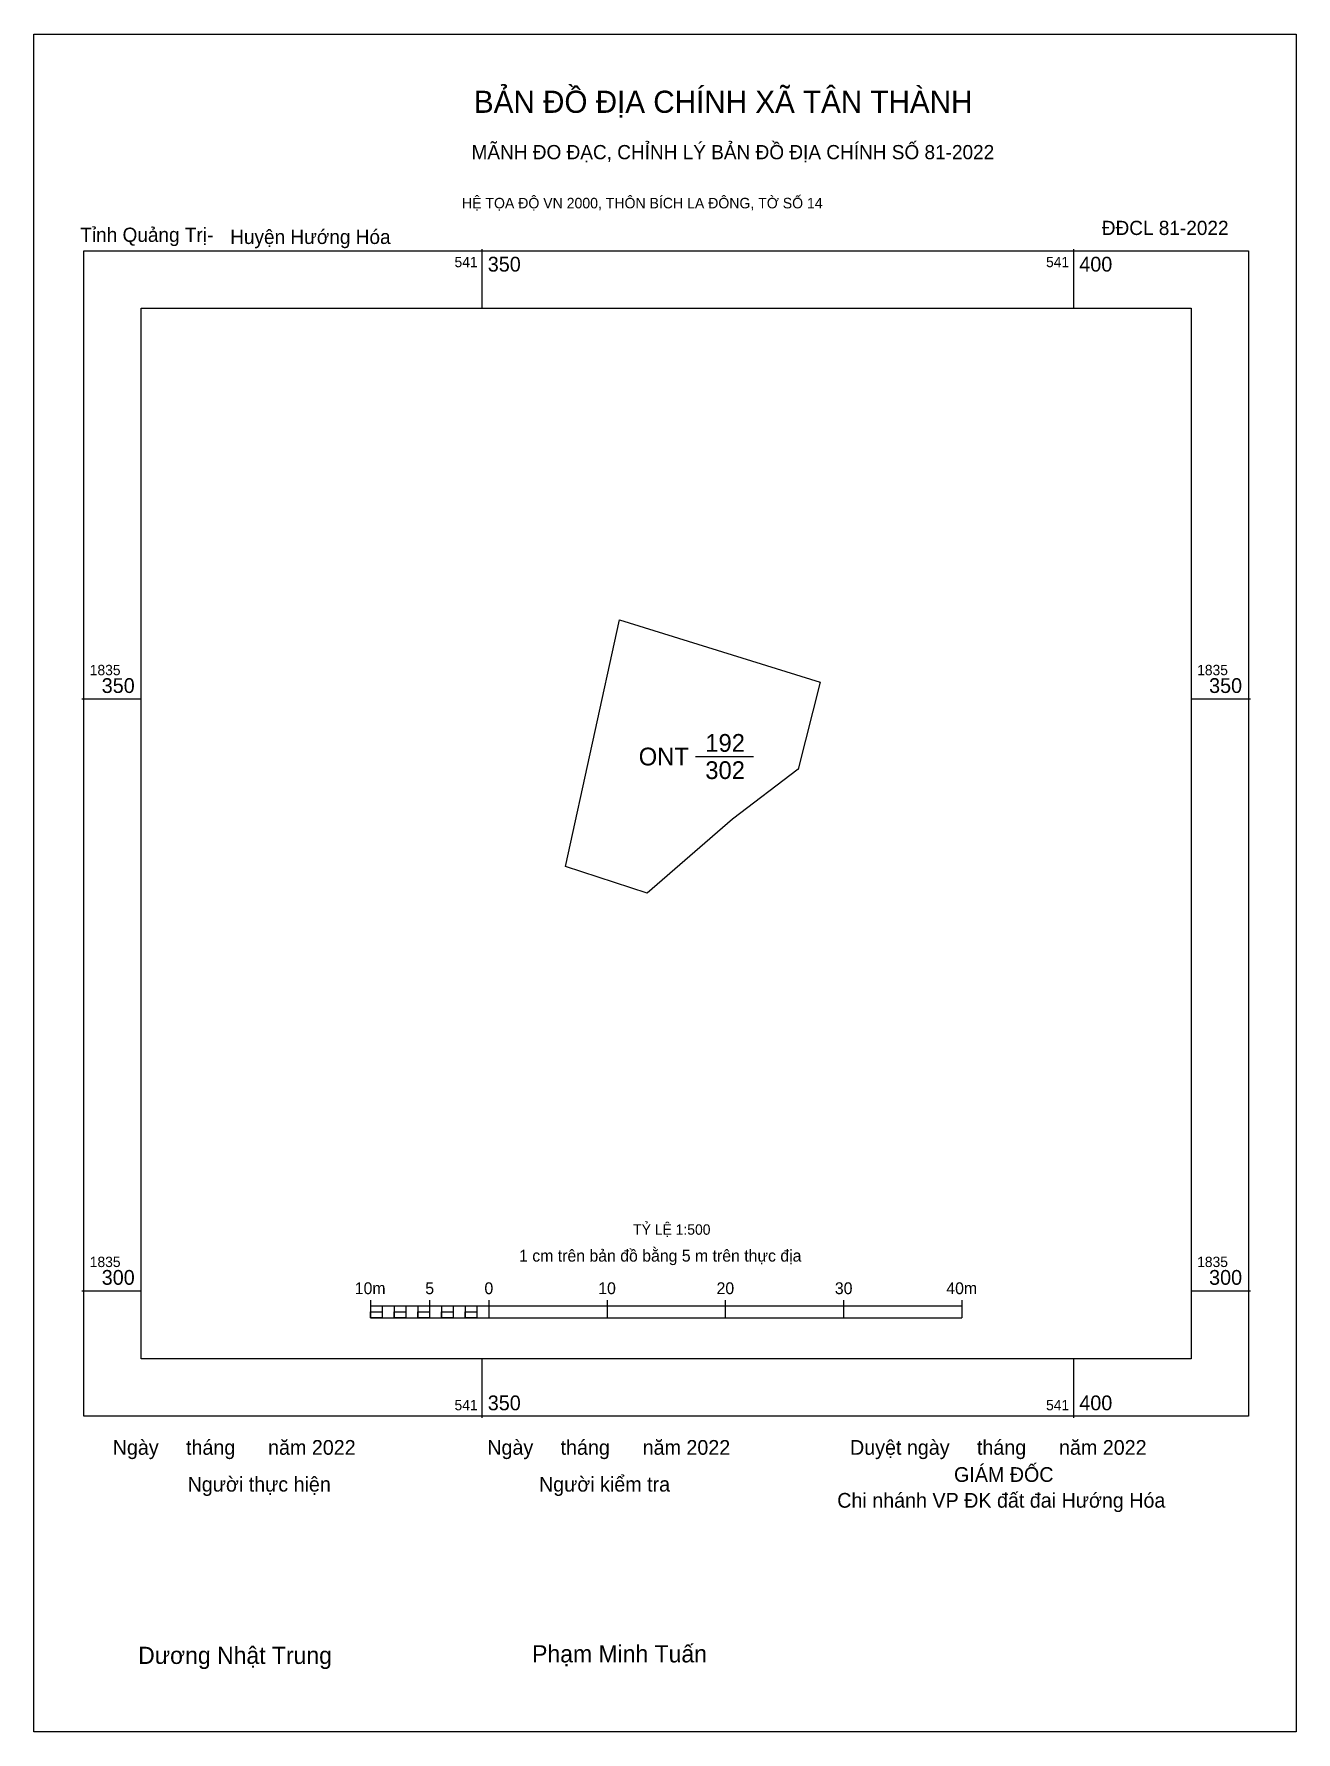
# Model space of a CAD drawing. Extents: x 541312 to 541419, y 1835263 to 1835406.
import ezdxf

# ---------------------------------------------------------------- set-up
doc = ezdxf.new("R2010")
doc.units = 0
for name, color, linetype in [('Level 10', 7, 'Continuous'), ('Level 13', 7, 'Continuous'), ('Level 15', 7, 'Continuous'), ('Level 27', 7, 'Continuous'), ('Level 6', 7, 'Continuous'), ('Level 62', 7, 'Continuous'), ('Level 63', 7, 'Continuous'), ('Level 9', 7, 'Continuous')]:
    doc.layers.add(name, color=color, linetype=linetype)

msp = doc.modelspace()

# ---------------------------------------------------------------- linework, layer by layer
at = {"layer": 'Level 10'}
msp.add_line((541368.06, 1835345.13), (541372.96, 1835345.13), dxfattribs=at)
msp.add_lwpolyline([(541378.59, 1835351.42), (541376.75, 1835344.05), (541371.19, 1835339.83), (541363.98, 1835333.59), (541357.07, 1835335.84), (541361.63, 1835356.67)], close=True, dxfattribs=at)
at = {"layer": 'Level 15'}
msp.add_lwpolyline([(541312.14, 1835406.17), (541418.82, 1835406.17), (541418.82, 1835262.72), (541312.14, 1835262.72)], close=True, dxfattribs=at)
at = {"layer": 'Level 27'}
for p, q in [((541361.63, 1835356.67), (541361.63, 1835356.67)), ((541378.59, 1835351.42), (541378.59, 1835351.43)), ((541376.75, 1835344.05), (541376.76, 1835344.05)), ((541363.98, 1835333.59), (541363.97, 1835333.59))]:
    msp.add_line(p, q, dxfattribs=at)
at = {"layer": 'Level 62'}
msp.add_lwpolyline([(541321.2, 1835383), (541409.96, 1835383), (541409.96, 1835294.25), (541321.2, 1835294.25)], close=True, dxfattribs=at)
at = {"layer": 'Level 63'}
for p, q in [((541350, 1835388), (541350, 1835383)), ((541400, 1835388), (541400, 1835383)), ((541316.2, 1835350), (541321.2, 1835350)), ((541409.96, 1835350), (541414.96, 1835350)), ((541316.2, 1835300), (541321.2, 1835300)), ((541340.58, 1835299.21), (541340.58, 1835297.71)), ((541345.58, 1835299.21), (541345.58, 1835297.71)), ((541350.58, 1835299.21), (541350.58, 1835297.71)), ((541360.58, 1835299.21), (541360.58, 1835297.71)), ((541370.58, 1835299.21), (541370.58, 1835297.71)), ((541380.58, 1835299.21), (541380.58, 1835297.71)), ((541390.58, 1835299.21), (541390.58, 1835297.71)), ((541409.96, 1835300), (541414.96, 1835300)), ((541340.58, 1835298.71), (541390.58, 1835298.71)), ((541340.58, 1835297.71), (541390.58, 1835297.71)), ((541341.58, 1835298.71), (541341.58, 1835297.71)), ((541342.58, 1835298.71), (541342.58, 1835297.71)), ((541343.58, 1835298.71), (541343.58, 1835297.71)), ((541344.58, 1835298.71), (541344.58, 1835297.71)), ((541345.58, 1835298.71), (541345.58, 1835297.71)), ((541346.58, 1835298.71), (541346.58, 1835297.71)), ((541347.58, 1835298.71), (541347.58, 1835297.71)), ((541348.58, 1835298.71), (541348.58, 1835297.71)), ((541349.58, 1835298.71), (541349.58, 1835297.71)), ((541350.58, 1835298.71), (541350.58, 1835297.71)), ((541350, 1835294.25), (541350, 1835289.25)), ((541400, 1835294.25), (541400, 1835289.25))]:
    msp.add_line(p, q, dxfattribs=at)
for points in [[(541316.36, 1835387.85), (541414.8, 1835387.85), (541414.8, 1835289.4), (541316.36, 1835289.4)], [(541340.58, 1835298.21), (541341.58, 1835298.21), (541341.58, 1835297.71), (541340.58, 1835297.71)], [(541340.58, 1835298.21), (541341.58, 1835298.21), (541341.58, 1835297.71), (541340.58, 1835297.71)], [(541342.58, 1835298.21), (541343.58, 1835298.21), (541343.58, 1835297.71), (541342.58, 1835297.71)], [(541344.58, 1835298.21), (541345.58, 1835298.21), (541345.58, 1835297.71), (541344.58, 1835297.71)], [(541346.58, 1835298.21), (541347.58, 1835298.21), (541347.58, 1835297.71), (541346.58, 1835297.71)], [(541348.58, 1835298.21), (541349.58, 1835298.21), (541349.58, 1835297.71), (541348.58, 1835297.71)]]:
    msp.add_lwpolyline(points, close=True, dxfattribs=at)

# ---------------------------------------------------------------- texts
at = {"layer": 'Level 13'}
for s, p in [('192', (541368.89, 1835345.53)), ('ONT', (541363.26, 1835344.38)), ('302', (541368.89, 1835343.23))]:
    msp.add_text(s, height=1.5, dxfattribs=at).set_placement(p)
at = {"layer": 'Level 6'}
msp.add_text('TỶ LỆ 1:500', height=0.879, dxfattribs=at).set_placement((541362.79, 1835304.73))
at = {"layer": 'Level 63'}
for s, height, p in [('BẢN ĐỒ ĐỊA CHÍNH XÃ TÂN THÀNH', 1.8718, (541349.33, 1835399.51)), ('MÃNH ĐO ĐẠC, CHỈNH LÝ BẢN ĐỒ ĐỊA CHÍNH SỐ 81-2022', 1.2011, (541349.13, 1835395.59)), ('HỆ TỌA ĐỘ VN 2000, THÔN BÍCH LA ĐÔNG, TỜ SỐ 14', 0.8891, (541348.32, 1835391.44)), ('541', 0.875, (541347.69, 1835386.47)), ('350', 1.25, (541350.5, 1835386.1)), ('541', 0.875, (541397.69, 1835386.47)), ('400', 1.25, (541400.5, 1835386.1)), ('1835', 0.875, (541316.86, 1835352)), ('1835', 0.875, (541410.46, 1835352)), ('350', 1.25, (541317.87, 1835350.5)), ('350', 1.25, (541411.47, 1835350.5)), ('1 cm trên bản đồ bằng 5 m trên thực địa', 1, (541353.15, 1835302.46)), ('1835', 0.875, (541316.86, 1835302)), ('300', 1.25, (541317.87, 1835300.5)), ('1835', 0.875, (541410.46, 1835302)), ('300', 1.25, (541411.47, 1835300.5)), ('10m', 1, (541339.26, 1835299.71)), ('5', 1, (541345.22, 1835299.71)), ('0', 1, (541350.22, 1835299.71)), ('10', 1, (541359.84, 1835299.71)), ('20', 1, (541369.84, 1835299.71)), ('30', 1, (541379.84, 1835299.71)), ('40m', 1, (541389.26, 1835299.71)), ('541', 0.875, (541347.69, 1835289.9)), ('350', 1.25, (541350.5, 1835289.9)), ('541', 0.875, (541397.69, 1835289.9)), ('400', 1.25, (541400.5, 1835289.9)), ('Ngày     tháng      năm 2022', 1.2442, (541318.8, 1835286.14)), ('Ngày     tháng      năm 2022', 1.2442, (541350.46, 1835286.14)), ('Duyệt ngày     tháng      năm 2022', 1.2442, (541381.12, 1835286.14)), ('Người kiểm tra', 1.2442, (541354.83, 1835283.03)), ('GIÁM ĐỐC', 1.244, (541389.91, 1835283.85)), ('Người thực hiện', 1.2442, (541325.13, 1835283.03)), ('Chi nhánh VP ĐK đất đai Hướng Hóa', 1.2442, (541380.04, 1835281.67)), ('Phạm Minh Tuấn', 1.4512, (541354.25, 1835268.6)), ('Dương Nhật Trung', 1.4512, (541320.95, 1835268.47))]:
    msp.add_text(s, height=height, dxfattribs=at).set_placement(p)
at = {"layer": 'Level 9'}
for s, p in [('Tỉnh Quảng Trị-', (541316.06, 1835388.61)), ('Huyện Hướng Hóa', (541328.73, 1835388.43)), ('ĐĐCL 81-2022', (541402.4, 1835389.19))]:
    msp.add_text(s, height=1.2011, dxfattribs=at).set_placement(p)

doc.saveas('drawing.dxf')
